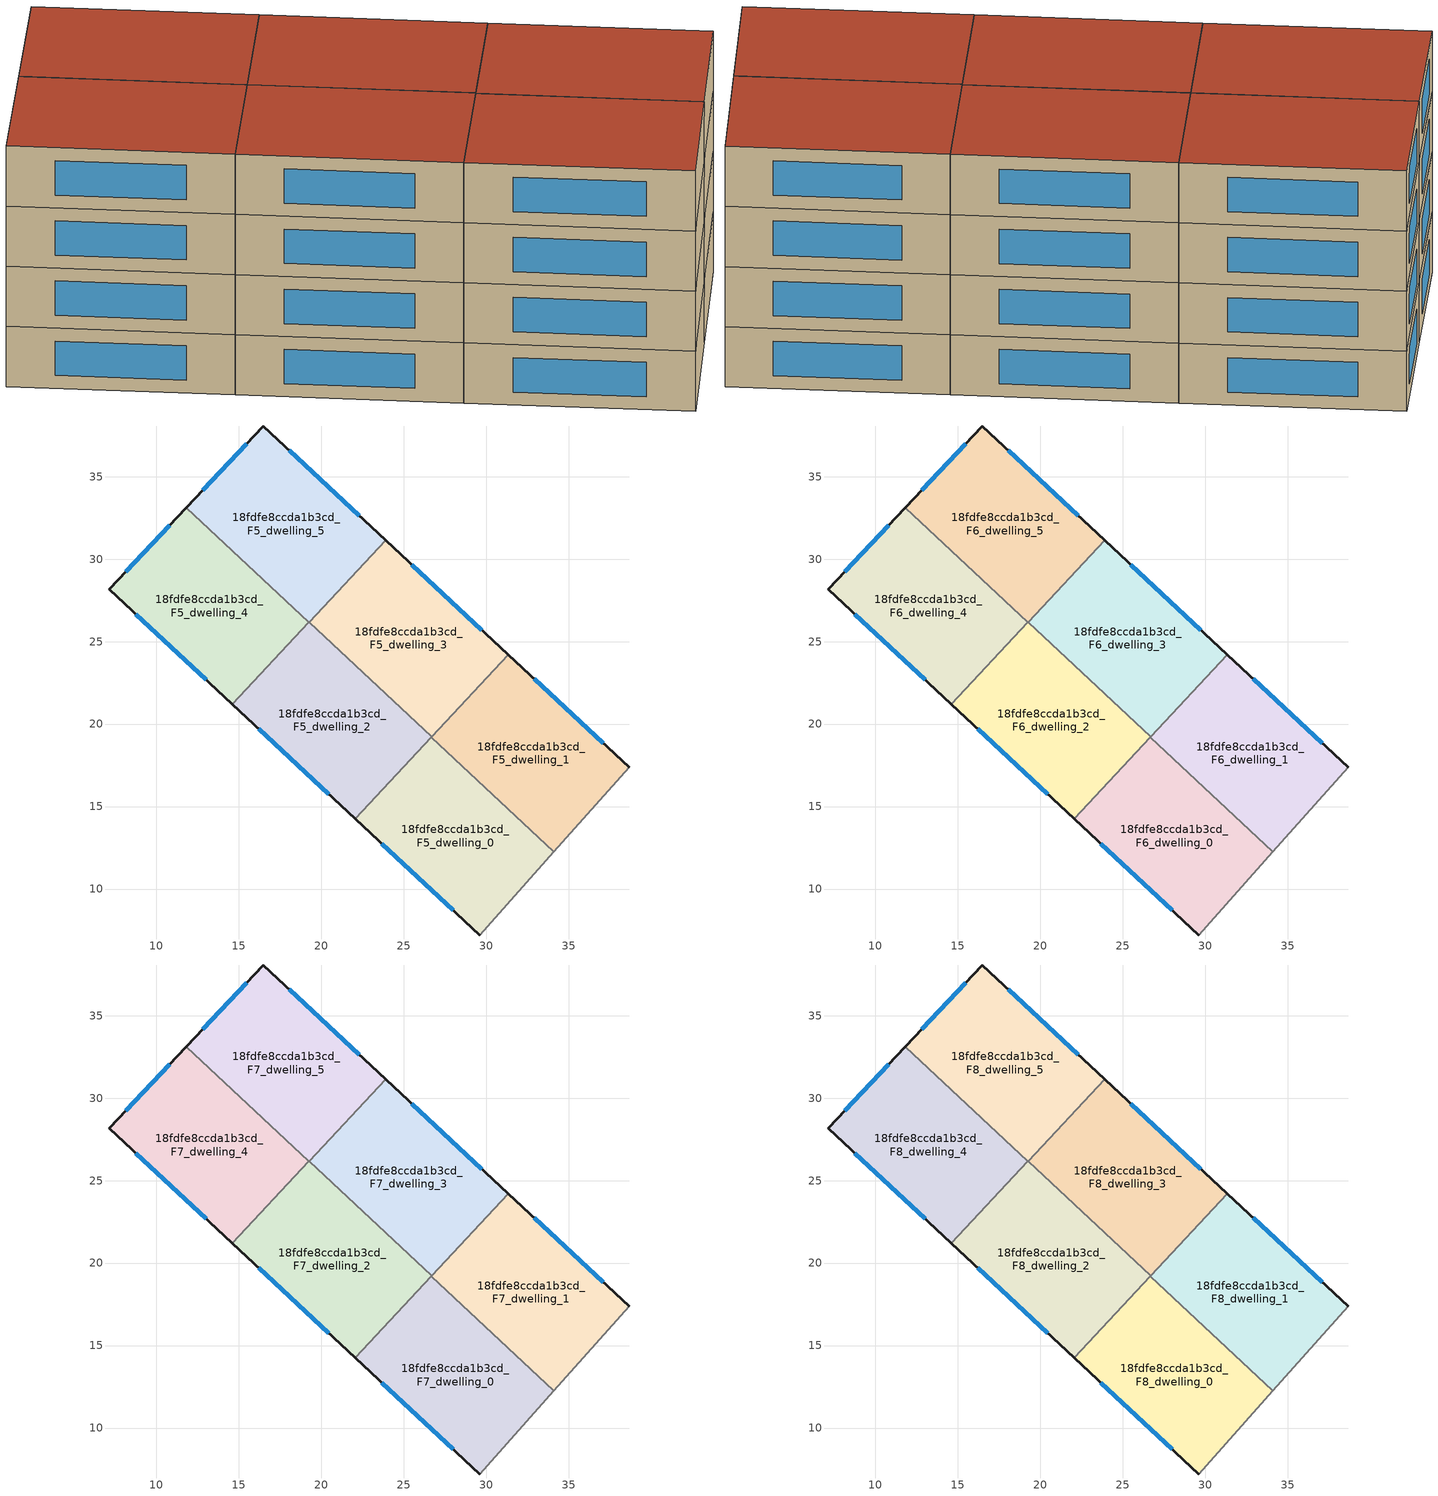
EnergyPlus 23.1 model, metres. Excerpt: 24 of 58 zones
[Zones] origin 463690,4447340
18fdfe8ccda1b3cd_F5_dwelling_0
 floor to 18fdfe8ccda1b3cd_F4_dwelling_0 (EU_floor_Construction): 34.11,12.25 29.62,7.21 22.06,14.26 26.67,19.2 z15
 wall outside (EU_wall_Construction): 22.06,14.26 29.62,7.21 z15:18
 wall to 18fdfe8ccda1b3cd_F5_dwelling_1 (EU_wall_Construction): 34.11,12.25 26.67,19.2 z15:18
 wall adiabatic (EU_wall_Construction): 29.62,7.21 34.11,12.25 z15:18
 wall to 18fdfe8ccda1b3cd_F5_dwelling_2 (EU_wall_Construction): 26.67,19.2 22.06,14.26 z15:18
 window (EU_Window_Construction): 23.68,12.75 28,8.72 z15.64:17.36
18fdfe8ccda1b3cd_F5_dwelling_1
 floor to 18fdfe8ccda1b3cd_F4_dwelling_1 (EU_floor_Construction): 38.67,17.37 34.11,12.25 26.67,19.2 31.34,24.21 z15
 wall outside (EU_wall_Construction): 38.67,17.37 31.34,24.21 z15:18
 wall adiabatic (EU_wall_Construction): 34.11,12.25 38.67,17.37 z15:18
 wall to 18fdfe8ccda1b3cd_F5_dwelling_3 (EU_wall_Construction): 31.34,24.21 26.7,19.23 z15:18
 wall to 18fdfe8ccda1b3cd_F5_dwelling_2 (EU_wall_Construction): 26.7,19.23 26.67,19.2 z15:18
 window (EU_Window_Construction): 37.1,18.83 32.91,22.74 z15.64:17.36
18fdfe8ccda1b3cd_F5_dwelling_2
 floor to 18fdfe8ccda1b3cd_F4_dwelling_2 (EU_floor_Construction): 26.7,19.23 22.06,14.26 14.62,21.21 19.26,26.18 z15
 wall outside (EU_wall_Construction): 14.62,21.21 22.06,14.26 z15:18
 wall to 18fdfe8ccda1b3cd_F5_dwelling_3 (EU_wall_Construction): 26.7,19.23 19.26,26.18 z15:18
 wall to 18fdfe8ccda1b3cd_F5_dwelling_4 (EU_wall_Construction): 19.26,26.17 14.62,21.21 z15:18
 window (EU_Window_Construction): 16.22,19.72 20.47,15.75 z15.64:17.36
18fdfe8ccda1b3cd_F5_dwelling_3
 floor to 18fdfe8ccda1b3cd_F4_dwelling_3 (EU_floor_Construction): 31.34,24.21 26.7,19.23 19.26,26.18 23.9,31.15 z15
 wall outside (EU_wall_Construction): 31.34,24.21 23.9,31.15 z15:18
 wall to 18fdfe8ccda1b3cd_F5_dwelling_5 (EU_wall_Construction): 23.9,31.15 19.26,26.18 z15:18
 window (EU_Window_Construction): 29.75,25.69 25.5,29.66 z15.64:17.36
18fdfe8ccda1b3cd_F5_dwelling_4
 floor to 18fdfe8ccda1b3cd_F4_dwelling_4 (EU_floor_Construction): 19.26,26.17 14.62,21.21 7.16,28.16 11.82,33.11 z15
 wall outside (EU_wall_Construction): 11.82,33.11 7.16,28.16 14.62,21.21 z15:18
 wall to 18fdfe8ccda1b3cd_F5_dwelling_5 (EU_wall_Construction): 19.26,26.17 11.82,33.11 z15:18
 window (EU_Window_Construction): 10.82,32.05 8.16,29.22 / 8.76,26.67 13.02,22.7 z15.64:17.36
18fdfe8ccda1b3cd_F5_dwelling_5
 floor to 18fdfe8ccda1b3cd_F4_dwelling_5 (EU_floor_Construction): 23.9,31.15 19.26,26.17 11.82,33.11 16.48,38.08 z15
 wall outside (EU_wall_Construction): 23.9,31.15 16.48,38.08 11.82,33.11 z15:18
 window (EU_Window_Construction): 15.48,37.01 12.82,34.18 / 22.31,32.63 18.07,36.59 z15.64:17.36
18fdfe8ccda1b3cd_F6_dwelling_0
 floor to 18fdfe8ccda1b3cd_F5_dwelling_0 (EU_floor_Construction): 34.11,12.25 29.62,7.21 22.06,14.26 26.67,19.2 z18
 wall outside (EU_wall_Construction): 22.06,14.26 29.62,7.21 z18:21
 wall to 18fdfe8ccda1b3cd_F6_dwelling_1 (EU_wall_Construction): 34.11,12.25 26.67,19.2 z18:21
 wall adiabatic (EU_wall_Construction): 29.62,7.21 34.11,12.25 z18:21
 wall to 18fdfe8ccda1b3cd_F6_dwelling_2 (EU_wall_Construction): 26.67,19.2 22.06,14.26 z18:21
 window (EU_Window_Construction): 23.68,12.75 28,8.72 z18.64:20.36
18fdfe8ccda1b3cd_F6_dwelling_1
 floor to 18fdfe8ccda1b3cd_F5_dwelling_1 (EU_floor_Construction): 38.67,17.37 34.11,12.25 26.67,19.2 31.34,24.21 z18
 wall outside (EU_wall_Construction): 38.67,17.37 31.34,24.21 z18:21
 wall adiabatic (EU_wall_Construction): 34.11,12.25 38.67,17.37 z18:21
 wall to 18fdfe8ccda1b3cd_F6_dwelling_3 (EU_wall_Construction): 31.34,24.21 26.7,19.23 z18:21
 wall to 18fdfe8ccda1b3cd_F6_dwelling_2 (EU_wall_Construction): 26.7,19.23 26.67,19.2 z18:21
 window (EU_Window_Construction): 37.1,18.83 32.91,22.74 z18.64:20.36
18fdfe8ccda1b3cd_F6_dwelling_2
 floor to 18fdfe8ccda1b3cd_F5_dwelling_2 (EU_floor_Construction): 26.7,19.23 22.06,14.26 14.62,21.21 19.26,26.18 z18
 wall outside (EU_wall_Construction): 14.62,21.21 22.06,14.26 z18:21
 wall to 18fdfe8ccda1b3cd_F6_dwelling_3 (EU_wall_Construction): 26.7,19.23 19.26,26.18 z18:21
 wall to 18fdfe8ccda1b3cd_F6_dwelling_4 (EU_wall_Construction): 19.26,26.17 14.62,21.21 z18:21
 window (EU_Window_Construction): 16.22,19.72 20.47,15.75 z18.64:20.36
18fdfe8ccda1b3cd_F6_dwelling_3
 floor to 18fdfe8ccda1b3cd_F5_dwelling_3 (EU_floor_Construction): 31.34,24.21 26.7,19.23 19.26,26.18 23.9,31.15 z18
 wall outside (EU_wall_Construction): 31.34,24.21 23.9,31.15 z18:21
 wall to 18fdfe8ccda1b3cd_F6_dwelling_5 (EU_wall_Construction): 23.9,31.15 19.26,26.18 z18:21
 window (EU_Window_Construction): 29.75,25.69 25.5,29.66 z18.64:20.36
18fdfe8ccda1b3cd_F6_dwelling_4
 floor to 18fdfe8ccda1b3cd_F5_dwelling_4 (EU_floor_Construction): 19.26,26.17 14.62,21.21 7.16,28.16 11.82,33.11 z18
 wall outside (EU_wall_Construction): 11.82,33.11 7.16,28.16 14.62,21.21 z18:21
 wall to 18fdfe8ccda1b3cd_F6_dwelling_5 (EU_wall_Construction): 19.26,26.17 11.82,33.11 z18:21
 window (EU_Window_Construction): 10.82,32.05 8.16,29.22 / 8.76,26.67 13.02,22.7 z18.64:20.36
18fdfe8ccda1b3cd_F6_dwelling_5
 floor to 18fdfe8ccda1b3cd_F5_dwelling_5 (EU_floor_Construction): 23.9,31.15 19.26,26.17 11.82,33.11 16.48,38.08 z18
 wall outside (EU_wall_Construction): 23.9,31.15 16.48,38.08 11.82,33.11 z18:21
 window (EU_Window_Construction): 15.48,37.01 12.82,34.18 / 22.31,32.63 18.07,36.59 z18.64:20.36
18fdfe8ccda1b3cd_F7_dwelling_0
 floor to 18fdfe8ccda1b3cd_F6_dwelling_0 (EU_floor_Construction): 34.11,12.25 29.62,7.21 22.06,14.26 26.67,19.2 z21
 wall outside (EU_wall_Construction): 22.06,14.26 29.62,7.21 z21:24
 wall to 18fdfe8ccda1b3cd_F7_dwelling_1 (EU_wall_Construction): 34.11,12.25 26.67,19.2 z21:24
 wall adiabatic (EU_wall_Construction): 29.62,7.21 34.11,12.25 z21:24
 wall to 18fdfe8ccda1b3cd_F7_dwelling_2 (EU_wall_Construction): 26.67,19.2 22.06,14.26 z21:24
 window (EU_Window_Construction): 23.68,12.75 28,8.72 z21.64:23.36
18fdfe8ccda1b3cd_F7_dwelling_1
 floor to 18fdfe8ccda1b3cd_F6_dwelling_1 (EU_floor_Construction): 38.67,17.37 34.11,12.25 26.67,19.2 31.34,24.21 z21
 wall outside (EU_wall_Construction): 38.67,17.37 31.34,24.21 z21:24
 wall adiabatic (EU_wall_Construction): 34.11,12.25 38.67,17.37 z21:24
 wall to 18fdfe8ccda1b3cd_F7_dwelling_3 (EU_wall_Construction): 31.34,24.21 26.7,19.23 z21:24
 wall to 18fdfe8ccda1b3cd_F7_dwelling_2 (EU_wall_Construction): 26.7,19.23 26.67,19.2 z21:24
 window (EU_Window_Construction): 37.1,18.83 32.91,22.74 z21.64:23.36
18fdfe8ccda1b3cd_F7_dwelling_2
 floor to 18fdfe8ccda1b3cd_F6_dwelling_2 (EU_floor_Construction): 26.7,19.23 22.06,14.26 14.62,21.21 19.26,26.18 z21
 wall outside (EU_wall_Construction): 14.62,21.21 22.06,14.26 z21:24
 wall to 18fdfe8ccda1b3cd_F7_dwelling_3 (EU_wall_Construction): 26.7,19.23 19.26,26.18 z21:24
 wall to 18fdfe8ccda1b3cd_F7_dwelling_4 (EU_wall_Construction): 19.26,26.17 14.62,21.21 z21:24
 window (EU_Window_Construction): 16.22,19.72 20.47,15.75 z21.64:23.36
18fdfe8ccda1b3cd_F7_dwelling_3
 floor to 18fdfe8ccda1b3cd_F6_dwelling_3 (EU_floor_Construction): 31.34,24.21 26.7,19.23 19.26,26.18 23.9,31.15 z21
 wall outside (EU_wall_Construction): 31.34,24.21 23.9,31.15 z21:24
 wall to 18fdfe8ccda1b3cd_F7_dwelling_5 (EU_wall_Construction): 23.9,31.15 19.26,26.18 z21:24
 window (EU_Window_Construction): 29.75,25.69 25.5,29.66 z21.64:23.36
18fdfe8ccda1b3cd_F7_dwelling_4
 floor to 18fdfe8ccda1b3cd_F6_dwelling_4 (EU_floor_Construction): 19.26,26.17 14.62,21.21 7.16,28.16 11.82,33.11 z21
 wall outside (EU_wall_Construction): 11.82,33.11 7.16,28.16 14.62,21.21 z21:24
 wall to 18fdfe8ccda1b3cd_F7_dwelling_5 (EU_wall_Construction): 19.26,26.17 11.82,33.11 z21:24
 window (EU_Window_Construction): 10.82,32.05 8.16,29.22 / 8.76,26.67 13.02,22.7 z21.64:23.36
18fdfe8ccda1b3cd_F7_dwelling_5
 floor to 18fdfe8ccda1b3cd_F6_dwelling_5 (EU_floor_Construction): 23.9,31.15 19.26,26.17 11.82,33.11 16.48,38.08 z21
 wall outside (EU_wall_Construction): 23.9,31.15 16.48,38.08 11.82,33.11 z21:24
 window (EU_Window_Construction): 15.48,37.01 12.82,34.18 / 22.31,32.63 18.07,36.59 z21.64:23.36
18fdfe8ccda1b3cd_F8_dwelling_0
 floor to 18fdfe8ccda1b3cd_F7_dwelling_0 (EU_floor_Construction): 34.11,12.25 29.62,7.21 22.06,14.26 26.67,19.2 z24
 wall outside (EU_wall_Construction): 22.06,14.26 29.62,7.21 z24:27
 wall to 18fdfe8ccda1b3cd_F8_dwelling_1 (EU_wall_Construction): 34.11,12.25 26.67,19.2 z24:27
 wall adiabatic (EU_wall_Construction): 29.62,7.21 34.11,12.25 z24:27
 wall to 18fdfe8ccda1b3cd_F8_dwelling_2 (EU_wall_Construction): 26.67,19.2 22.06,14.26 z24:27
 window (EU_Window_Construction): 23.68,12.75 28,8.72 z24.64:26.36
 roof outside (EU_roof_Construction): 29.62,7.21 34.11,12.25 26.67,19.2 22.06,14.26 z27
18fdfe8ccda1b3cd_F8_dwelling_1
 floor to 18fdfe8ccda1b3cd_F7_dwelling_1 (EU_floor_Construction): 38.67,17.37 34.11,12.25 26.67,19.2 31.34,24.21 z24
 wall outside (EU_wall_Construction): 38.67,17.37 31.34,24.21 z24:27
 wall adiabatic (EU_wall_Construction): 34.11,12.25 38.67,17.37 z24:27
 wall to 18fdfe8ccda1b3cd_F8_dwelling_3 (EU_wall_Construction): 31.34,24.21 26.7,19.23 z24:27
 wall to 18fdfe8ccda1b3cd_F8_dwelling_2 (EU_wall_Construction): 26.7,19.23 26.67,19.2 z24:27
 window (EU_Window_Construction): 37.1,18.83 32.91,22.74 z24.64:26.36
 roof outside (EU_roof_Construction): 34.11,12.25 38.67,17.37 31.34,24.21 26.67,19.2 z27
18fdfe8ccda1b3cd_F8_dwelling_2
 floor to 18fdfe8ccda1b3cd_F7_dwelling_2 (EU_floor_Construction): 26.7,19.23 22.06,14.26 14.62,21.21 19.26,26.18 z24
 wall outside (EU_wall_Construction): 14.62,21.21 22.06,14.26 z24:27
 wall to 18fdfe8ccda1b3cd_F8_dwelling_3 (EU_wall_Construction): 26.7,19.23 19.26,26.18 z24:27
 wall to 18fdfe8ccda1b3cd_F8_dwelling_4 (EU_wall_Construction): 19.26,26.17 14.62,21.21 z24:27
 window (EU_Window_Construction): 16.22,19.72 20.47,15.75 z24.64:26.36
 roof outside (EU_roof_Construction): 22.06,14.26 26.7,19.23 19.26,26.18 14.62,21.21 z27
18fdfe8ccda1b3cd_F8_dwelling_3
 floor to 18fdfe8ccda1b3cd_F7_dwelling_3 (EU_floor_Construction): 31.34,24.21 26.7,19.23 19.26,26.18 23.9,31.15 z24
 wall outside (EU_wall_Construction): 31.34,24.21 23.9,31.15 z24:27
 wall to 18fdfe8ccda1b3cd_F8_dwelling_5 (EU_wall_Construction): 23.9,31.15 19.26,26.18 z24:27
 window (EU_Window_Construction): 29.75,25.69 25.5,29.66 z24.64:26.36
 roof outside (EU_roof_Construction): 26.7,19.23 31.34,24.21 23.9,31.15 19.26,26.18 z27
18fdfe8ccda1b3cd_F8_dwelling_4
 floor to 18fdfe8ccda1b3cd_F7_dwelling_4 (EU_floor_Construction): 19.26,26.17 14.62,21.21 7.16,28.16 11.82,33.11 z24
 wall outside (EU_wall_Construction): 11.82,33.11 7.16,28.16 14.62,21.21 z24:27
 wall to 18fdfe8ccda1b3cd_F8_dwelling_5 (EU_wall_Construction): 19.26,26.17 11.82,33.11 z24:27
 window (EU_Window_Construction): 10.82,32.05 8.16,29.22 / 8.76,26.67 13.02,22.7 z24.64:26.36
 roof outside (EU_roof_Construction): 14.62,21.21 19.26,26.17 11.82,33.11 7.16,28.16 z27
18fdfe8ccda1b3cd_F8_dwelling_5
 floor to 18fdfe8ccda1b3cd_F7_dwelling_5 (EU_floor_Construction): 23.9,31.15 19.26,26.17 11.82,33.11 16.48,38.08 z24
 wall outside (EU_wall_Construction): 23.9,31.15 16.48,38.08 11.82,33.11 z24:27
 window (EU_Window_Construction): 15.48,37.01 12.82,34.18 / 22.31,32.63 18.07,36.59 z24.64:26.36
 roof outside (EU_roof_Construction): 19.26,26.17 23.9,31.15 16.48,38.08 11.82,33.11 z27
[Building]
EU S2 Campaign: North Axis=0; Terrain=City; Solar Distribution=FullExterior
[Site:Location]
Yerevan-Zvartnots.Intl.AP: Latitude=40.15; Longitude=44.383; Time Zone=4; Elevation=854
[SizingPeriod:WeatherFileDays]
AnnualSizingPeriod: Begin Month=1; Begin Day of Month=1; End Month=12; End Day of Month=31; Day of Week for Start Day=Monday; Use Weather File Daylight Saving Period=No; Use Weather File Rain and Snow Indicators=No
[MATERIAL]
EU_InternalMass_Material: Roughness=MediumRough; Thickness=0.1; Conductivity=1; Density=1800; Specific Heat=900; Thermal Absorptance=0.9; Solar Absorptance=0.7; Visible Absorptance=0.7
[MATERIAL:NOMASS] Roughness=MediumRough; Thermal Absorptance=0.9; Solar Absorptance=0.7; Visible Absorptance=0.7
Name | Thermal Resistance
EU_wall_NoMass | 1.05043
EU_roof_NoMass | 1.45357
EU_floor_NoMass | 0.478065
[WINDOWMATERIAL:SIMPLEGLAZINGSYSTEM]
EU_Window_SimpleGlazing: UFactor=2.5566; Solar Heat Gain Coefficient=0.75; Visible Transmittance=0.75
[CONSTRUCTION]
EU_wall_Construction: EU_wall_NoMass
EU_roof_Construction: EU_roof_NoMass
EU_floor_Construction: EU_floor_NoMass
EU_Window_Construction: EU_Window_SimpleGlazing
EU_InternalMass_Construction: EU_InternalMass_Material
[ZONE] Type=1; Multiplier=1; Ceiling Height=autocalculate; Floor Area=autocalculate; Part of Total Floor Area=Yes
Name | Volume
18fdfe8ccda1b3cd_F5_dwelling_0; 18fdfe8ccda1b3cd_F6_dwelling_0; 18fdfe8ccda1b3cd_F7_dwelling_0; 18fdfe8ccda1b3cd_F8_dwelling_0 | 207.634
18fdfe8ccda1b3cd_F5_dwelling_1; 18fdfe8ccda1b3cd_F6_dwelling_1; 18fdfe8ccda1b3cd_F7_dwelling_1; 18fdfe8ccda1b3cd_F8_dwelling_1 | 207.608
18fdfe8ccda1b3cd_F5_dwelling_2; 18fdfe8ccda1b3cd_F6_dwelling_2; 18fdfe8ccda1b3cd_F7_dwelling_2; 18fdfe8ccda1b3cd_F8_dwelling_2 | 207.621
18fdfe8ccda1b3cd_F5_dwelling_3; 18fdfe8ccda1b3cd_F6_dwelling_3; 18fdfe8ccda1b3cd_F7_dwelling_3; 18fdfe8ccda1b3cd_F8_dwelling_3 | 207.622
18fdfe8ccda1b3cd_F5_dwelling_4; 18fdfe8ccda1b3cd_F6_dwelling_4; 18fdfe8ccda1b3cd_F7_dwelling_4; 18fdfe8ccda1b3cd_F8_dwelling_4 | 207.602
18fdfe8ccda1b3cd_F5_dwelling_5; 18fdfe8ccda1b3cd_F6_dwelling_5; 18fdfe8ccda1b3cd_F7_dwelling_5; 18fdfe8ccda1b3cd_F8_dwelling_5 | 207.628
[INTERNALMASS] Construction=EU_InternalMass_Construction
Name | Zone or ZoneList | Surface Area
18fdfe8ccda1b3cd_F5_dwelling_0_EU_InternalMass | 18fdfe8ccda1b3cd_F5_dwelling_0 | 69.2138
18fdfe8ccda1b3cd_F5_dwelling_1_EU_InternalMass | 18fdfe8ccda1b3cd_F5_dwelling_1 | 69.2012
18fdfe8ccda1b3cd_F5_dwelling_2_EU_InternalMass | 18fdfe8ccda1b3cd_F5_dwelling_2 | 69.2091
18fdfe8ccda1b3cd_F5_dwelling_3_EU_InternalMass | 18fdfe8ccda1b3cd_F5_dwelling_3 | 69.209
18fdfe8ccda1b3cd_F5_dwelling_4_EU_InternalMass | 18fdfe8ccda1b3cd_F5_dwelling_4 | 69.201
18fdfe8ccda1b3cd_F5_dwelling_5_EU_InternalMass | 18fdfe8ccda1b3cd_F5_dwelling_5 | 69.2098
18fdfe8ccda1b3cd_F6_dwelling_0_EU_InternalMass | 18fdfe8ccda1b3cd_F6_dwelling_0 | 69.2138
18fdfe8ccda1b3cd_F6_dwelling_1_EU_InternalMass | 18fdfe8ccda1b3cd_F6_dwelling_1 | 69.2012
18fdfe8ccda1b3cd_F6_dwelling_2_EU_InternalMass | 18fdfe8ccda1b3cd_F6_dwelling_2 | 69.2091
18fdfe8ccda1b3cd_F6_dwelling_3_EU_InternalMass | 18fdfe8ccda1b3cd_F6_dwelling_3 | 69.209
18fdfe8ccda1b3cd_F6_dwelling_4_EU_InternalMass | 18fdfe8ccda1b3cd_F6_dwelling_4 | 69.201
18fdfe8ccda1b3cd_F6_dwelling_5_EU_InternalMass | 18fdfe8ccda1b3cd_F6_dwelling_5 | 69.2098
18fdfe8ccda1b3cd_F7_dwelling_0_EU_InternalMass | 18fdfe8ccda1b3cd_F7_dwelling_0 | 69.2138
18fdfe8ccda1b3cd_F7_dwelling_1_EU_InternalMass | 18fdfe8ccda1b3cd_F7_dwelling_1 | 69.2012
18fdfe8ccda1b3cd_F7_dwelling_2_EU_InternalMass | 18fdfe8ccda1b3cd_F7_dwelling_2 | 69.2091
18fdfe8ccda1b3cd_F7_dwelling_3_EU_InternalMass | 18fdfe8ccda1b3cd_F7_dwelling_3 | 69.209
18fdfe8ccda1b3cd_F7_dwelling_4_EU_InternalMass | 18fdfe8ccda1b3cd_F7_dwelling_4 | 69.201
18fdfe8ccda1b3cd_F7_dwelling_5_EU_InternalMass | 18fdfe8ccda1b3cd_F7_dwelling_5 | 69.2098
18fdfe8ccda1b3cd_F8_dwelling_0_EU_InternalMass | 18fdfe8ccda1b3cd_F8_dwelling_0 | 69.2138
18fdfe8ccda1b3cd_F8_dwelling_1_EU_InternalMass | 18fdfe8ccda1b3cd_F8_dwelling_1 | 69.2012
18fdfe8ccda1b3cd_F8_dwelling_2_EU_InternalMass | 18fdfe8ccda1b3cd_F8_dwelling_2 | 69.2091
18fdfe8ccda1b3cd_F8_dwelling_3_EU_InternalMass | 18fdfe8ccda1b3cd_F8_dwelling_3 | 69.209
18fdfe8ccda1b3cd_F8_dwelling_4_EU_InternalMass | 18fdfe8ccda1b3cd_F8_dwelling_4 | 69.201
18fdfe8ccda1b3cd_F8_dwelling_5_EU_InternalMass | 18fdfe8ccda1b3cd_F8_dwelling_5 | 69.2098
[OTHEREQUIPMENT] Fuel Type=Electricity; Design Level Calculation Method=Watts/Area; Power per Zone Floor Area=1; Fraction Latent=0; Fraction Radiant=0; Fraction Lost=0; Carbon Dioxide Generation Rate=0; EndUse Subcategory=EU_Step8_InternalGains
Name | Zone or ZoneList or Space or SpaceList | Schedule
EU_Step8_InternalGain_18fdfe8ccda1b3cd_F5_dwelling_0_f000 | 18fdfe8ccda1b3cd_F5_dwelling_0 | EU_Step8_GainSchedule_18fdfe8ccda1b3cd_F5_dwelling_0_f000
EU_Step8_InternalGain_18fdfe8ccda1b3cd_F5_dwelling_1_f000 | 18fdfe8ccda1b3cd_F5_dwelling_1 | EU_Step8_GainSchedule_18fdfe8ccda1b3cd_F5_dwelling_1_f000
EU_Step8_InternalGain_18fdfe8ccda1b3cd_F5_dwelling_2_f000 | 18fdfe8ccda1b3cd_F5_dwelling_2 | EU_Step8_GainSchedule_18fdfe8ccda1b3cd_F5_dwelling_2_f000
EU_Step8_InternalGain_18fdfe8ccda1b3cd_F5_dwelling_3_f000 | 18fdfe8ccda1b3cd_F5_dwelling_3 | EU_Step8_GainSchedule_18fdfe8ccda1b3cd_F5_dwelling_3_f000
EU_Step8_InternalGain_18fdfe8ccda1b3cd_F5_dwelling_4_f000 | 18fdfe8ccda1b3cd_F5_dwelling_4 | EU_Step8_GainSchedule_18fdfe8ccda1b3cd_F5_dwelling_4_f000
EU_Step8_InternalGain_18fdfe8ccda1b3cd_F5_dwelling_5_f000 | 18fdfe8ccda1b3cd_F5_dwelling_5 | EU_Step8_GainSchedule_18fdfe8ccda1b3cd_F5_dwelling_5_f000
EU_Step8_InternalGain_18fdfe8ccda1b3cd_F6_dwelling_0_f000 | 18fdfe8ccda1b3cd_F6_dwelling_0 | EU_Step8_GainSchedule_18fdfe8ccda1b3cd_F6_dwelling_0_f000
EU_Step8_InternalGain_18fdfe8ccda1b3cd_F6_dwelling_1_f000 | 18fdfe8ccda1b3cd_F6_dwelling_1 | EU_Step8_GainSchedule_18fdfe8ccda1b3cd_F6_dwelling_1_f000
EU_Step8_InternalGain_18fdfe8ccda1b3cd_F6_dwelling_2_f000 | 18fdfe8ccda1b3cd_F6_dwelling_2 | EU_Step8_GainSchedule_18fdfe8ccda1b3cd_F6_dwelling_2_f000
EU_Step8_InternalGain_18fdfe8ccda1b3cd_F6_dwelling_3_f000 | 18fdfe8ccda1b3cd_F6_dwelling_3 | EU_Step8_GainSchedule_18fdfe8ccda1b3cd_F6_dwelling_3_f000
EU_Step8_InternalGain_18fdfe8ccda1b3cd_F6_dwelling_4_f000 | 18fdfe8ccda1b3cd_F6_dwelling_4 | EU_Step8_GainSchedule_18fdfe8ccda1b3cd_F6_dwelling_4_f000
EU_Step8_InternalGain_18fdfe8ccda1b3cd_F6_dwelling_5_f000 | 18fdfe8ccda1b3cd_F6_dwelling_5 | EU_Step8_GainSchedule_18fdfe8ccda1b3cd_F6_dwelling_5_f000
EU_Step8_InternalGain_18fdfe8ccda1b3cd_F7_dwelling_0_f000 | 18fdfe8ccda1b3cd_F7_dwelling_0 | EU_Step8_GainSchedule_18fdfe8ccda1b3cd_F7_dwelling_0_f000
EU_Step8_InternalGain_18fdfe8ccda1b3cd_F7_dwelling_1_f000 | 18fdfe8ccda1b3cd_F7_dwelling_1 | EU_Step8_GainSchedule_18fdfe8ccda1b3cd_F7_dwelling_1_f000
EU_Step8_InternalGain_18fdfe8ccda1b3cd_F7_dwelling_2_f000 | 18fdfe8ccda1b3cd_F7_dwelling_2 | EU_Step8_GainSchedule_18fdfe8ccda1b3cd_F7_dwelling_2_f000
EU_Step8_InternalGain_18fdfe8ccda1b3cd_F7_dwelling_3_f000 | 18fdfe8ccda1b3cd_F7_dwelling_3 | EU_Step8_GainSchedule_18fdfe8ccda1b3cd_F7_dwelling_3_f000
EU_Step8_InternalGain_18fdfe8ccda1b3cd_F7_dwelling_4_f000 | 18fdfe8ccda1b3cd_F7_dwelling_4 | EU_Step8_GainSchedule_18fdfe8ccda1b3cd_F7_dwelling_4_f000
EU_Step8_InternalGain_18fdfe8ccda1b3cd_F7_dwelling_5_f000 | 18fdfe8ccda1b3cd_F7_dwelling_5 | EU_Step8_GainSchedule_18fdfe8ccda1b3cd_F7_dwelling_5_f000
EU_Step8_InternalGain_18fdfe8ccda1b3cd_F8_dwelling_0_f000 | 18fdfe8ccda1b3cd_F8_dwelling_0 | EU_Step8_GainSchedule_18fdfe8ccda1b3cd_F8_dwelling_0_f000
EU_Step8_InternalGain_18fdfe8ccda1b3cd_F8_dwelling_1_f000 | 18fdfe8ccda1b3cd_F8_dwelling_1 | EU_Step8_GainSchedule_18fdfe8ccda1b3cd_F8_dwelling_1_f000
EU_Step8_InternalGain_18fdfe8ccda1b3cd_F8_dwelling_2_f000 | 18fdfe8ccda1b3cd_F8_dwelling_2 | EU_Step8_GainSchedule_18fdfe8ccda1b3cd_F8_dwelling_2_f000
EU_Step8_InternalGain_18fdfe8ccda1b3cd_F8_dwelling_3_f000 | 18fdfe8ccda1b3cd_F8_dwelling_3 | EU_Step8_GainSchedule_18fdfe8ccda1b3cd_F8_dwelling_3_f000
EU_Step8_InternalGain_18fdfe8ccda1b3cd_F8_dwelling_4_f000 | 18fdfe8ccda1b3cd_F8_dwelling_4 | EU_Step8_GainSchedule_18fdfe8ccda1b3cd_F8_dwelling_4_f000
EU_Step8_InternalGain_18fdfe8ccda1b3cd_F8_dwelling_5_f000 | 18fdfe8ccda1b3cd_F8_dwelling_5 | EU_Step8_GainSchedule_18fdfe8ccda1b3cd_F8_dwelling_5_f000
[ZONEVENTILATION:DESIGNFLOWRATE] Schedule=EU_AlwaysOn; Design Flow Rate Calculation Method=AirChanges/Hour; Air Changes per Hour=0.557805; Ventilation Type=Natural; Fan Pressure Rise=0; Fan Total Efficiency=1; Constant Term Coefficient=1; Temperature Term Coefficient=0; Velocity Term Coefficient=0; Velocity Squared Term Coefficient=0; Minimum Indoor Temperature=-100; Maximum Indoor Temperature=100; Delta Temperature=-100; Minimum Outdoor Temperature=-100; Maximum Outdoor Temperature=100; Maximum Wind Speed=40
Name | Zone or ZoneList or Space or SpaceList
EU_ConstantAir_18fdfe8ccda1b3cd_F5_dwelling_0 | 18fdfe8ccda1b3cd_F5_dwelling_0
EU_ConstantAir_18fdfe8ccda1b3cd_F5_dwelling_1 | 18fdfe8ccda1b3cd_F5_dwelling_1
EU_ConstantAir_18fdfe8ccda1b3cd_F5_dwelling_2 | 18fdfe8ccda1b3cd_F5_dwelling_2
EU_ConstantAir_18fdfe8ccda1b3cd_F5_dwelling_3 | 18fdfe8ccda1b3cd_F5_dwelling_3
EU_ConstantAir_18fdfe8ccda1b3cd_F5_dwelling_4 | 18fdfe8ccda1b3cd_F5_dwelling_4
EU_ConstantAir_18fdfe8ccda1b3cd_F5_dwelling_5 | 18fdfe8ccda1b3cd_F5_dwelling_5
EU_ConstantAir_18fdfe8ccda1b3cd_F6_dwelling_0 | 18fdfe8ccda1b3cd_F6_dwelling_0
EU_ConstantAir_18fdfe8ccda1b3cd_F6_dwelling_1 | 18fdfe8ccda1b3cd_F6_dwelling_1
EU_ConstantAir_18fdfe8ccda1b3cd_F6_dwelling_2 | 18fdfe8ccda1b3cd_F6_dwelling_2
EU_ConstantAir_18fdfe8ccda1b3cd_F6_dwelling_3 | 18fdfe8ccda1b3cd_F6_dwelling_3
EU_ConstantAir_18fdfe8ccda1b3cd_F6_dwelling_4 | 18fdfe8ccda1b3cd_F6_dwelling_4
EU_ConstantAir_18fdfe8ccda1b3cd_F6_dwelling_5 | 18fdfe8ccda1b3cd_F6_dwelling_5
EU_ConstantAir_18fdfe8ccda1b3cd_F7_dwelling_0 | 18fdfe8ccda1b3cd_F7_dwelling_0
EU_ConstantAir_18fdfe8ccda1b3cd_F7_dwelling_1 | 18fdfe8ccda1b3cd_F7_dwelling_1
EU_ConstantAir_18fdfe8ccda1b3cd_F7_dwelling_2 | 18fdfe8ccda1b3cd_F7_dwelling_2
EU_ConstantAir_18fdfe8ccda1b3cd_F7_dwelling_3 | 18fdfe8ccda1b3cd_F7_dwelling_3
EU_ConstantAir_18fdfe8ccda1b3cd_F7_dwelling_4 | 18fdfe8ccda1b3cd_F7_dwelling_4
EU_ConstantAir_18fdfe8ccda1b3cd_F7_dwelling_5 | 18fdfe8ccda1b3cd_F7_dwelling_5
EU_ConstantAir_18fdfe8ccda1b3cd_F8_dwelling_0 | 18fdfe8ccda1b3cd_F8_dwelling_0
EU_ConstantAir_18fdfe8ccda1b3cd_F8_dwelling_1 | 18fdfe8ccda1b3cd_F8_dwelling_1
EU_ConstantAir_18fdfe8ccda1b3cd_F8_dwelling_2 | 18fdfe8ccda1b3cd_F8_dwelling_2
EU_ConstantAir_18fdfe8ccda1b3cd_F8_dwelling_3 | 18fdfe8ccda1b3cd_F8_dwelling_3
EU_ConstantAir_18fdfe8ccda1b3cd_F8_dwelling_4 | 18fdfe8ccda1b3cd_F8_dwelling_4
EU_ConstantAir_18fdfe8ccda1b3cd_F8_dwelling_5 | 18fdfe8ccda1b3cd_F8_dwelling_5
[HVACTEMPLATE:THERMOSTAT] Constant Heating Setpoint=20; Constant Cooling Setpoint=50
EU_HeatOnly_18fdfe8ccda1b3cd_F0_dwelling_0; EU_HeatOnly_18fdfe8ccda1b3cd_F0_dwelling_1; EU_HeatOnly_18fdfe8ccda1b3cd_F0_dwelling_2; EU_HeatOnly_18fdfe8ccda1b3cd_F0_dwelling_3; EU_HeatOnly_18fdfe8ccda1b3cd_F0_dwelling_4; EU_HeatOnly_18fdfe8ccda1b3cd_F0_dwelling_5; EU_HeatOnly_18fdfe8ccda1b3cd_F0_dwelling_6; EU_HeatOnly_18fdfe8ccda1b3cd_F1_dwelling_0; EU_HeatOnly_18fdfe8ccda1b3cd_F1_dwelling_1; EU_HeatOnly_18fdfe8ccda1b3cd_F1_dwelling_2; EU_HeatOnly_18fdfe8ccda1b3cd_F1_dwelling_3; EU_HeatOnly_18fdfe8ccda1b3cd_F1_dwelling_4; EU_HeatOnly_18fdfe8ccda1b3cd_F1_dwelling_5; EU_HeatOnly_18fdfe8ccda1b3cd_F1_dwelling_6; EU_HeatOnly_18fdfe8ccda1b3cd_F2_dwelling_0; EU_HeatOnly_18fdfe8ccda1b3cd_F2_dwelling_1; EU_HeatOnly_18fdfe8ccda1b3cd_F2_dwelling_2; EU_HeatOnly_18fdfe8ccda1b3cd_F2_dwelling_3; EU_HeatOnly_18fdfe8ccda1b3cd_F2_dwelling_4; EU_HeatOnly_18fdfe8ccda1b3cd_F2_dwelling_5; EU_HeatOnly_18fdfe8ccda1b3cd_F2_dwelling_6; EU_HeatOnly_18fdfe8ccda1b3cd_F3_dwelling_0; EU_HeatOnly_18fdfe8ccda1b3cd_F3_dwelling_1; EU_HeatOnly_18fdfe8ccda1b3cd_F3_dwelling_2; EU_HeatOnly_18fdfe8ccda1b3cd_F3_dwelling_3; EU_HeatOnly_18fdfe8ccda1b3cd_F3_dwelling_4; EU_HeatOnly_18fdfe8ccda1b3cd_F3_dwelling_5; EU_HeatOnly_18fdfe8ccda1b3cd_F3_dwelling_6; EU_HeatOnly_18fdfe8ccda1b3cd_F4_dwelling_0; EU_HeatOnly_18fdfe8ccda1b3cd_F4_dwelling_1; EU_HeatOnly_18fdfe8ccda1b3cd_F4_dwelling_2; EU_HeatOnly_18fdfe8ccda1b3cd_F4_dwelling_3; EU_HeatOnly_18fdfe8ccda1b3cd_F4_dwelling_4; EU_HeatOnly_18fdfe8ccda1b3cd_F4_dwelling_5; EU_HeatOnly_18fdfe8ccda1b3cd_F5_dwelling_0; EU_HeatOnly_18fdfe8ccda1b3cd_F5_dwelling_1; EU_HeatOnly_18fdfe8ccda1b3cd_F5_dwelling_2; EU_HeatOnly_18fdfe8ccda1b3cd_F5_dwelling_3; EU_HeatOnly_18fdfe8ccda1b3cd_F5_dwelling_4; EU_HeatOnly_18fdfe8ccda1b3cd_F5_dwelling_5; EU_HeatOnly_18fdfe8ccda1b3cd_F6_dwelling_0; EU_HeatOnly_18fdfe8ccda1b3cd_F6_dwelling_1; EU_HeatOnly_18fdfe8ccda1b3cd_F6_dwelling_2; EU_HeatOnly_18fdfe8ccda1b3cd_F6_dwelling_3; EU_HeatOnly_18fdfe8ccda1b3cd_F6_dwelling_4; EU_HeatOnly_18fdfe8ccda1b3cd_F6_dwelling_5; EU_HeatOnly_18fdfe8ccda1b3cd_F7_dwelling_0; EU_HeatOnly_18fdfe8ccda1b3cd_F7_dwelling_1; EU_HeatOnly_18fdfe8ccda1b3cd_F7_dwelling_2; EU_HeatOnly_18fdfe8ccda1b3cd_F7_dwelling_3; EU_HeatOnly_18fdfe8ccda1b3cd_F7_dwelling_4; EU_HeatOnly_18fdfe8ccda1b3cd_F7_dwelling_5; EU_HeatOnly_18fdfe8ccda1b3cd_F8_dwelling_0; EU_HeatOnly_18fdfe8ccda1b3cd_F8_dwelling_1; EU_HeatOnly_18fdfe8ccda1b3cd_F8_dwelling_2; EU_HeatOnly_18fdfe8ccda1b3cd_F8_dwelling_3; EU_HeatOnly_18fdfe8ccda1b3cd_F8_dwelling_4; EU_HeatOnly_18fdfe8ccda1b3cd_F8_dwelling_5
[HVACTEMPLATE:ZONE:IDEALLOADSAIRSYSTEM] System Availability Schedule=EU_AlwaysOn; Maximum Heating Supply Air Temperature=50; Minimum Cooling Supply Air Temperature=13; Maximum Heating Supply Air Humidity Ratio=0.0156; Minimum Cooling Supply Air Humidity Ratio=0.0077; Heating Limit=NoLimit; Cooling Limit=NoLimit; Heating Availability Schedule=EU_AlwaysOn; Cooling Availability Schedule=EU_CoolingOff; Dehumidification Control Type=ConstantSensibleHeatRatio; Cooling Sensible Heat Ratio=0.7; Dehumidification Setpoint=60; Humidification Control Type=None; Humidification Setpoint=30; Outdoor Air Method=None; Outdoor Air Flow Rate per Person=0.00944; Outdoor Air Flow Rate per Zone Floor Area=0; Outdoor Air Flow Rate per Zone=0; Demand Controlled Ventilation Type=None; Outdoor Air Economizer Type=NoEconomizer; Heat Recovery Type=None; Sensible Heat Recovery Effectiveness=0.7; Latent Heat Recovery Effectiveness=0.65
Name | Template Thermostat
18fdfe8ccda1b3cd_F5_dwelling_0 | EU_HeatOnly_18fdfe8ccda1b3cd_F5_dwelling_0
18fdfe8ccda1b3cd_F5_dwelling_1 | EU_HeatOnly_18fdfe8ccda1b3cd_F5_dwelling_1
18fdfe8ccda1b3cd_F5_dwelling_2 | EU_HeatOnly_18fdfe8ccda1b3cd_F5_dwelling_2
18fdfe8ccda1b3cd_F5_dwelling_3 | EU_HeatOnly_18fdfe8ccda1b3cd_F5_dwelling_3
18fdfe8ccda1b3cd_F5_dwelling_4 | EU_HeatOnly_18fdfe8ccda1b3cd_F5_dwelling_4
18fdfe8ccda1b3cd_F5_dwelling_5 | EU_HeatOnly_18fdfe8ccda1b3cd_F5_dwelling_5
18fdfe8ccda1b3cd_F6_dwelling_0 | EU_HeatOnly_18fdfe8ccda1b3cd_F6_dwelling_0
18fdfe8ccda1b3cd_F6_dwelling_1 | EU_HeatOnly_18fdfe8ccda1b3cd_F6_dwelling_1
18fdfe8ccda1b3cd_F6_dwelling_2 | EU_HeatOnly_18fdfe8ccda1b3cd_F6_dwelling_2
18fdfe8ccda1b3cd_F6_dwelling_3 | EU_HeatOnly_18fdfe8ccda1b3cd_F6_dwelling_3
18fdfe8ccda1b3cd_F6_dwelling_4 | EU_HeatOnly_18fdfe8ccda1b3cd_F6_dwelling_4
18fdfe8ccda1b3cd_F6_dwelling_5 | EU_HeatOnly_18fdfe8ccda1b3cd_F6_dwelling_5
18fdfe8ccda1b3cd_F7_dwelling_0 | EU_HeatOnly_18fdfe8ccda1b3cd_F7_dwelling_0
18fdfe8ccda1b3cd_F7_dwelling_1 | EU_HeatOnly_18fdfe8ccda1b3cd_F7_dwelling_1
18fdfe8ccda1b3cd_F7_dwelling_2 | EU_HeatOnly_18fdfe8ccda1b3cd_F7_dwelling_2
18fdfe8ccda1b3cd_F7_dwelling_3 | EU_HeatOnly_18fdfe8ccda1b3cd_F7_dwelling_3
18fdfe8ccda1b3cd_F7_dwelling_4 | EU_HeatOnly_18fdfe8ccda1b3cd_F7_dwelling_4
18fdfe8ccda1b3cd_F7_dwelling_5 | EU_HeatOnly_18fdfe8ccda1b3cd_F7_dwelling_5
18fdfe8ccda1b3cd_F8_dwelling_0 | EU_HeatOnly_18fdfe8ccda1b3cd_F8_dwelling_0
18fdfe8ccda1b3cd_F8_dwelling_1 | EU_HeatOnly_18fdfe8ccda1b3cd_F8_dwelling_1
18fdfe8ccda1b3cd_F8_dwelling_2 | EU_HeatOnly_18fdfe8ccda1b3cd_F8_dwelling_2
18fdfe8ccda1b3cd_F8_dwelling_3 | EU_HeatOnly_18fdfe8ccda1b3cd_F8_dwelling_3
18fdfe8ccda1b3cd_F8_dwelling_4 | EU_HeatOnly_18fdfe8ccda1b3cd_F8_dwelling_4
18fdfe8ccda1b3cd_F8_dwelling_5 | EU_HeatOnly_18fdfe8ccda1b3cd_F8_dwelling_5
[SIZING:ZONE] Zone Cooling Design Supply Air Temperature Input Method=SupplyAirTemperature; Zone Cooling Design Supply Air Temperature=13; Zone Heating Design Supply Air Temperature Input Method=SupplyAirTemperature; Zone Heating Design Supply Air Temperature=50; Zone Cooling Design Supply Air Humidity Ratio=0.008; Zone Heating Design Supply Air Humidity Ratio=0.008; Cooling Design Air Flow Method=DesignDay; Cooling Design Air Flow Rate=0; Cooling Minimum Air Flow per Zone Floor Area=0.000762; Cooling Minimum Air Flow=0; Cooling Minimum Air Flow Fraction=0.2; Heating Design Air Flow Method=DesignDay; Heating Design Air Flow Rate=0; Heating Maximum Air Flow per Zone Floor Area=0.002032; Heating Maximum Air Flow=0.141576; Heating Maximum Air Flow Fraction=0.3; Account for Dedicated Outdoor Air System=No; Dedicated Outdoor Air System Control Strategy=NeutralSupplyAir; Dedicated Outdoor Air Low Setpoint Temperature for Design=autosize; Dedicated Outdoor Air High Setpoint Temperature for Design=autosize; Zone Load Sizing Method=Sensible Load Only No Latent Load; Zone Latent Cooling Design Supply Air Humidity Ratio Input Method=HumidityRatioDifference; Zone Cooling Design Supply Air Humidity Ratio Difference=0.005; Zone Latent Heating Design Supply Air Humidity Ratio Input Method=HumidityRatioDifference; Zone Humidification Design Supply Air Humidity Ratio Difference=0.005
18fdfe8ccda1b3cd_F5_dwelling_0; 18fdfe8ccda1b3cd_F5_dwelling_1; 18fdfe8ccda1b3cd_F5_dwelling_2; 18fdfe8ccda1b3cd_F5_dwelling_3; 18fdfe8ccda1b3cd_F5_dwelling_4; 18fdfe8ccda1b3cd_F5_dwelling_5; 18fdfe8ccda1b3cd_F6_dwelling_0; 18fdfe8ccda1b3cd_F6_dwelling_1; 18fdfe8ccda1b3cd_F6_dwelling_2; 18fdfe8ccda1b3cd_F6_dwelling_3; 18fdfe8ccda1b3cd_F6_dwelling_4; 18fdfe8ccda1b3cd_F6_dwelling_5; 18fdfe8ccda1b3cd_F7_dwelling_0; 18fdfe8ccda1b3cd_F7_dwelling_1; 18fdfe8ccda1b3cd_F7_dwelling_2; 18fdfe8ccda1b3cd_F7_dwelling_3; 18fdfe8ccda1b3cd_F7_dwelling_4; 18fdfe8ccda1b3cd_F7_dwelling_5; 18fdfe8ccda1b3cd_F8_dwelling_0; 18fdfe8ccda1b3cd_F8_dwelling_1; 18fdfe8ccda1b3cd_F8_dwelling_2; 18fdfe8ccda1b3cd_F8_dwelling_3; 18fdfe8ccda1b3cd_F8_dwelling_4; 18fdfe8ccda1b3cd_F8_dwelling_5
[SCHEDULE:CONSTANT]
Name | Hourly Value
EU_AlwaysOn | 1
EU_CoolingOff | 0
[SCHEDULE:FILE] Column Number=1; Rows to Skip at Top=0; Number of Hours of Data=8760; Column Separator=Comma; Interpolate to Timestep=No; Minutes per Item=60; Adjust Schedule for Daylight Savings=Yes
Name | File
EU_Step8_GainSchedule_18fdfe8ccda1b3cd_F5_dwelling_0_f000 | ../../schedules/18fdfe8ccda1b3cd/18fdfe8ccda1b3cd_F5_dwelling_0_f000_gain.csv
EU_Step8_GainSchedule_18fdfe8ccda1b3cd_F5_dwelling_1_f000 | ../../schedules/18fdfe8ccda1b3cd/18fdfe8ccda1b3cd_F5_dwelling_1_f000_gain.csv
EU_Step8_GainSchedule_18fdfe8ccda1b3cd_F5_dwelling_2_f000 | ../../schedules/18fdfe8ccda1b3cd/18fdfe8ccda1b3cd_F5_dwelling_2_f000_gain.csv
EU_Step8_GainSchedule_18fdfe8ccda1b3cd_F5_dwelling_3_f000 | ../../schedules/18fdfe8ccda1b3cd/18fdfe8ccda1b3cd_F5_dwelling_3_f000_gain.csv
EU_Step8_GainSchedule_18fdfe8ccda1b3cd_F5_dwelling_4_f000 | ../../schedules/18fdfe8ccda1b3cd/18fdfe8ccda1b3cd_F5_dwelling_4_f000_gain.csv
EU_Step8_GainSchedule_18fdfe8ccda1b3cd_F5_dwelling_5_f000 | ../../schedules/18fdfe8ccda1b3cd/18fdfe8ccda1b3cd_F5_dwelling_5_f000_gain.csv
EU_Step8_GainSchedule_18fdfe8ccda1b3cd_F6_dwelling_0_f000 | ../../schedules/18fdfe8ccda1b3cd/18fdfe8ccda1b3cd_F6_dwelling_0_f000_gain.csv
EU_Step8_GainSchedule_18fdfe8ccda1b3cd_F6_dwelling_1_f000 | ../../schedules/18fdfe8ccda1b3cd/18fdfe8ccda1b3cd_F6_dwelling_1_f000_gain.csv
EU_Step8_GainSchedule_18fdfe8ccda1b3cd_F6_dwelling_2_f000 | ../../schedules/18fdfe8ccda1b3cd/18fdfe8ccda1b3cd_F6_dwelling_2_f000_gain.csv
EU_Step8_GainSchedule_18fdfe8ccda1b3cd_F6_dwelling_3_f000 | ../../schedules/18fdfe8ccda1b3cd/18fdfe8ccda1b3cd_F6_dwelling_3_f000_gain.csv
EU_Step8_GainSchedule_18fdfe8ccda1b3cd_F6_dwelling_4_f000 | ../../schedules/18fdfe8ccda1b3cd/18fdfe8ccda1b3cd_F6_dwelling_4_f000_gain.csv
EU_Step8_GainSchedule_18fdfe8ccda1b3cd_F6_dwelling_5_f000 | ../../schedules/18fdfe8ccda1b3cd/18fdfe8ccda1b3cd_F6_dwelling_5_f000_gain.csv
EU_Step8_GainSchedule_18fdfe8ccda1b3cd_F7_dwelling_0_f000 | ../../schedules/18fdfe8ccda1b3cd/18fdfe8ccda1b3cd_F7_dwelling_0_f000_gain.csv
EU_Step8_GainSchedule_18fdfe8ccda1b3cd_F7_dwelling_1_f000 | ../../schedules/18fdfe8ccda1b3cd/18fdfe8ccda1b3cd_F7_dwelling_1_f000_gain.csv
EU_Step8_GainSchedule_18fdfe8ccda1b3cd_F7_dwelling_2_f000 | ../../schedules/18fdfe8ccda1b3cd/18fdfe8ccda1b3cd_F7_dwelling_2_f000_gain.csv
EU_Step8_GainSchedule_18fdfe8ccda1b3cd_F7_dwelling_3_f000 | ../../schedules/18fdfe8ccda1b3cd/18fdfe8ccda1b3cd_F7_dwelling_3_f000_gain.csv
EU_Step8_GainSchedule_18fdfe8ccda1b3cd_F7_dwelling_4_f000 | ../../schedules/18fdfe8ccda1b3cd/18fdfe8ccda1b3cd_F7_dwelling_4_f000_gain.csv
EU_Step8_GainSchedule_18fdfe8ccda1b3cd_F7_dwelling_5_f000 | ../../schedules/18fdfe8ccda1b3cd/18fdfe8ccda1b3cd_F7_dwelling_5_f000_gain.csv
EU_Step8_GainSchedule_18fdfe8ccda1b3cd_F8_dwelling_0_f000 | ../../schedules/18fdfe8ccda1b3cd/18fdfe8ccda1b3cd_F8_dwelling_0_f000_gain.csv
EU_Step8_GainSchedule_18fdfe8ccda1b3cd_F8_dwelling_1_f000 | ../../schedules/18fdfe8ccda1b3cd/18fdfe8ccda1b3cd_F8_dwelling_1_f000_gain.csv
EU_Step8_GainSchedule_18fdfe8ccda1b3cd_F8_dwelling_2_f000 | ../../schedules/18fdfe8ccda1b3cd/18fdfe8ccda1b3cd_F8_dwelling_2_f000_gain.csv
EU_Step8_GainSchedule_18fdfe8ccda1b3cd_F8_dwelling_3_f000 | ../../schedules/18fdfe8ccda1b3cd/18fdfe8ccda1b3cd_F8_dwelling_3_f000_gain.csv
EU_Step8_GainSchedule_18fdfe8ccda1b3cd_F8_dwelling_4_f000 | ../../schedules/18fdfe8ccda1b3cd/18fdfe8ccda1b3cd_F8_dwelling_4_f000_gain.csv
EU_Step8_GainSchedule_18fdfe8ccda1b3cd_F8_dwelling_5_f000 | ../../schedules/18fdfe8ccda1b3cd/18fdfe8ccda1b3cd_F8_dwelling_5_f000_gain.csv
